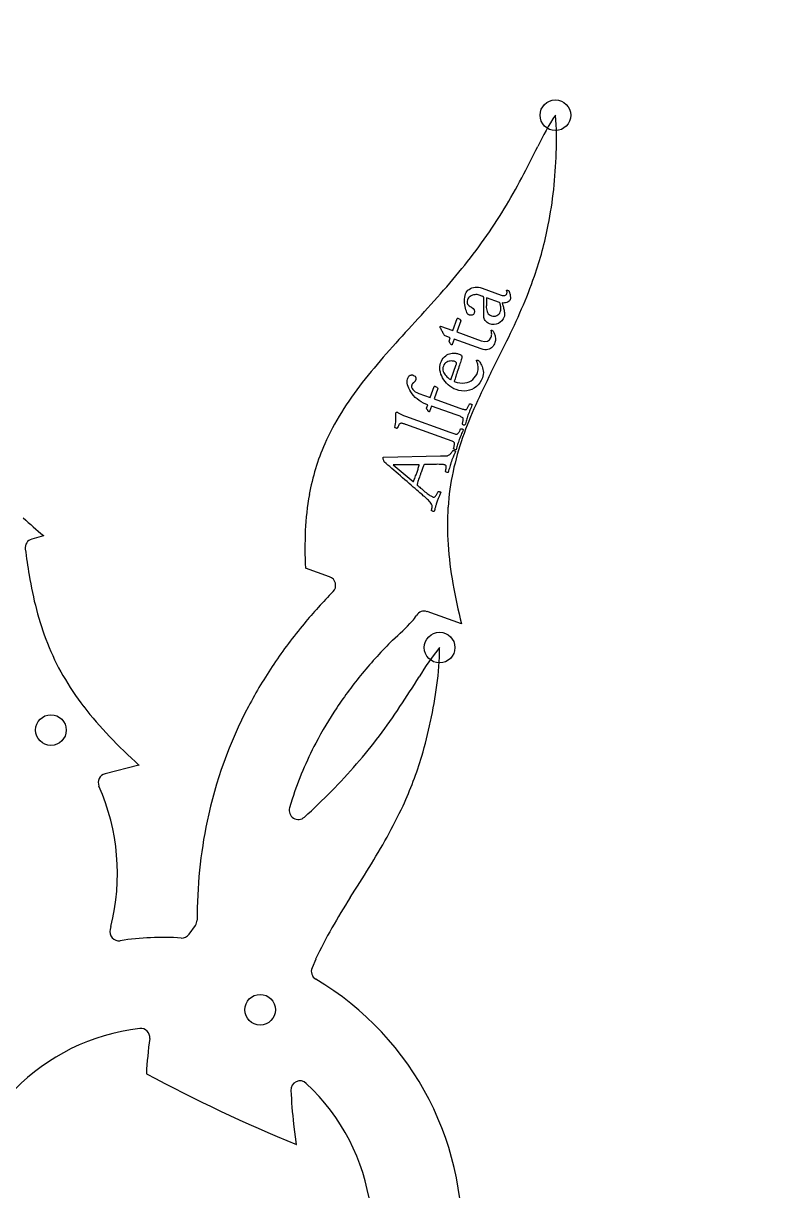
# Model space of a CAD drawing. Header units: millimetres. Extents: x -70 to 70, y -70 to 70.
# Drawn here: x 3.38 to 24.32, y -8.71 to 23.38 of the extents above; entities that cross this region are included whole.
import ezdxf

# ---------------------------------------------------------------- set-up
doc = ezdxf.new("R2010")
doc.units = ezdxf.units.MM
for name, color, linetype in [('CUT_INNER', 6, 'Continuous'), ('CUT_OUTER', 1, 'Continuous'), ('ENGRAVE', 7, 'Continuous'), ('TEXT', 5, 'Continuous')]:
    doc.layers.add(name, color=color, linetype=linetype)

msp = doc.modelspace()

# ---------------------------------------------------------------- linework, layer by layer
at = {"layer": 'CUT_INNER'}
for points in [[(3.93, 9.299), (3.934, 9.295), (3.929, 9.293), (3.61, 9.201)], [(11.804, 8.166), (11.142, 8.403), (11.136, 8.405)], [(15.431, 6.873), (15.432, 6.868), (15.427, 6.87), (14.488, 7.206)], [(6.558, 2.989), (6.562, 2.985), (6.557, 2.984), (5.628, 2.751)], [(10.774, 2.053), (10.702, 1.812)], [(5.788, -1.451), (5.767, -1.529)], [(7.939, -1.663), (8.113, -1.419)], [(11.42, -2.353), (11.32, -2.586)], [(10.814, -6.883), (10.888, -7.444), (10.889, -7.449)]]:
    msp.add_lwpolyline(points, dxfattribs=at)
for centre, radius, start, end in [((0, 20.06), 41.014, 353.0581, 94.1637), ((0, 20.06), 50.14, 262.7263, 52.924), ((23.76, 17.064), 6.884, 146.5839, 154.7647), ((11.505, 20.178), 6.544, 356.8285, 5.9357), ((-22.15, 39.865), 44.378, 332.1497, 333.4063), ((4.226, 20.305), 13.822, 353.8019, 357.9704), ((1.929, 27.176), 17.161, 328.7747, 332.0521), ((6.52, 20.054), 11.514, 348.9018, 353.8145), ((4.492, 25.642), 14.174, 324.6751, 328.7028), ((7.498, 19.874), 10.52, 340.8942, 348.8355), ((3.349, 26.473), 15.587, 320.8776, 324.6149), ((-2.213, 31.018), 22.769, 318.2249, 320.8353), ((5.485, 20.584), 12.654, 336.4552, 340.8389), ((-35.411, 60.717), 67.313, 317.30327, 318.19757), ((-2.076, 23.897), 20.909, 333.7475, 336.4091), ((50.33, -18.416), 49.364, 137.2837, 138.4979), ((-130.169, 87.165), 163.775, 333.37751, 333.7187), ((25.72, 3.353), 16.508, 138.4815, 142.0548), ((20.258, 7.611), 9.582, 142.0553, 148.0511), ((37.811, 2.958), 24.13, 153.3657, 155.6839), ((26.035, 8.282), 11.206, 155.697, 160.6667), ((18.042, 8.999), 6.967, 148.0953, 156.1386), ((22.861, 9.404), 7.839, 160.7224, 167.8336), ((17.326, 9.329), 6.179, 156.2484, 169.7646), ((22.014, 9.599), 6.97, 167.9302, 176.0658), ((0.001, 20.06), 41.013, 284.9881, 346.284), ((18.632, 9.101), 7.504, 169.8197, 177.4315), ((22.653, 9.567), 7.61, 176.1611, 183.9), ((10.583, 17.4), 10.483, 226.5872, 230.6043), ((22.411, 8.937), 11.287, 177.4614, 182.7032), ((3.68, 8.961), 0.25, 106.1978, 187.69), ((25.051, 9.74), 10.014, 183.9531, 190.1453), ((21.245, 11.218), 17.959, 187.3274, 189.6328), ((14.592, 10.052), 11.206, 189.447, 194.4167), ((11.72, 7.93), 0.25, 316.2783, 70.3125), ((21.257, -1.522), 13.178, 135.2386, 140.423), ((31.036, 10.814), 16.094, 190.1543, 194.1714), ((11.33, 9.221), 7.839, 194.4724, 201.5836), ((13.323, 7.605), 1.003, 318.8218, 329.9908), ((14.403, 6.97), 0.25, 70.3125, 147.7327), ((21.599, -1.86), 13.657, 140.2449, 146.0646), ((8.458, 12.217), 7.706, 311.2339, 316.8327), ((22.672, -2.751), 12.946, 134.8792, 140.3678), ((10.517, 8.912), 6.97, 201.6802, 209.8158), ((20.175, 1.881), 6.884, 140.9589, 149.1397), ((8.285, 6.182), 6.544, 351.2035, 0.3107), ((20.805, -1.323), 12.699, 146.0738, 152.2114), ((21.576, -1.842), 11.521, 140.3756, 146.2186), ((11.066, 9.242), 7.61, 209.9111, 217.65), ((-23.278, 29.072), 44.378, 326.5247, 327.7813), ((1.054, 7.022), 13.822, 348.1769, 352.3454), ((12.964, 10.718), 10.014, 217.7031, 223.8953), ((20.269, -1.042), 12.093, 152.2006, 168.137), ((20.789, -1.313), 10.573, 146.2294, 152.3852), ((-0.559, 14.084), 17.161, 323.1497, 326.4271), ((3.311, 6.547), 11.514, 343.2768, 348.1895), ((17.344, 14.935), 16.094, 223.9043, 227.9214), ((20.273, -1.044), 9.991, 152.3785, 161.9406), ((1.841, 12.307), 14.174, 319.0501, 323.0778), ((4.268, 6.272), 10.52, 335.2692, 343.2105), ((0.785, 13.246), 15.587, 315.2526, 318.9899), ((5.688, 2.508), 0.25, 104.0625, 203.2031), ((0.001, 0), 5.966, 345.9216, 23.8253), ((-4.184, 18.191), 22.597, 312.605, 315.2153), ((10.942, 1.741), 0.25, 163.503, 313.2483), ((2.334, 7.176), 12.654, 330.8302, 335.2139), ((20.83, -1.162), 12.667, 168.1306, 174.2949), ((-4.866, 11.214), 20.909, 328.1225, 330.7841), ((21.665, -1.246), 13.506, 174.2933, 180.1445), ((-126.141, 86.732), 163.775, 327.75251, 328.0937), ((32.777, -13.534), 24.13, 147.7407, 150.0589), ((7.909, -1.274), 0.25, 324.5191, 358.8054), ((6.009, -1.593), 0.25, 165.2344, 278.0859), ((21.579, -7.081), 11.206, 150.072, 155.0417), ((7.238, -9.95), 8.197, 86.6189, 98.3764), ((7.735, -1.518), 0.25, 266.8393, 324.5191), ((11.55, -2.684), 0.25, 156.8156, 239.4141), ((7.239, -9.964), 8.21, 290.7128, 59.3681), ((7.239, -9.964), 5.747, 96.5938, 46.9602), ((6.608, -4.503), 0.25, 353.1563, 96.6797), ((17.46, -6.031), 10.709, 171.9551, 177.1488), ((28.798, 35.751), 46.765, 241.8912, 247.483), ((10.99, -5.945), 0.25, 46.7578, 182.9246), ((21.094, -5.605), 10.359, 181.9545, 187.0867)]:
    msp.add_arc(centre, radius, start, end, dxfattribs=at)
at = {"layer": 'CUT_OUTER'}
msp.add_circle((0, 0), 70.2, dxfattribs=at)
at = {"layer": 'ENGRAVE'}
for centre, radius in [((0, 20.06), 46.307), ((18.014, 20.855), 0.421), ((14.829, 6.218), 0.421), ((4.138, 3.95), 0.421), ((9.892, -3.74), 0.421)]:
    msp.add_circle(centre, radius, dxfattribs=at)
at = {"layer": 'TEXT'}
for points in [[(15.544, 15.945), (15.56, 15.98), (15.582, 16.012), (15.609, 16.041), (15.641, 16.066), (15.678, 16.088), (15.717, 16.105), (15.76, 16.117), (15.805, 16.125), (15.852, 16.128), (15.9, 16.124), (15.948, 16.115), (15.998, 16.1), (16.527, 15.911), (16.552, 15.903), (16.575, 15.899), (16.598, 15.897), (16.619, 15.899), (16.639, 15.904), (16.655, 15.914), (16.667, 15.928), (16.677, 15.947), (16.682, 15.964), (16.684, 15.981), (16.684, 15.996), (16.682, 16.01), (16.678, 16.022), (16.675, 16.032), (16.673, 16.039), (16.673, 16.043), (16.674, 16.046), (16.676, 16.047), (16.679, 16.048), (16.683, 16.048), (16.688, 16.048), (16.691, 16.048), (16.695, 16.047), (16.697, 16.046), (16.711, 16.04), (16.723, 16.033), (16.734, 16.025), (16.743, 16.015), (16.747, 16.003), (16.751, 15.989), (16.756, 15.971), (16.761, 15.951), (16.766, 15.928), (16.771, 15.906), (16.774, 15.884), (16.777, 15.862), (16.778, 15.84), (16.778, 15.821), (16.776, 15.803), (16.771, 15.788), (16.758, 15.762), (16.739, 15.741), (16.713, 15.723), (16.681, 15.709), (16.646, 15.699), (16.612, 15.693), (16.579, 15.691), (16.547, 15.693), (16.551, 15.684), (16.556, 15.67), (16.562, 15.652), (16.569, 15.63), (16.577, 15.605), (16.584, 15.579), (16.591, 15.55), (16.597, 15.521), (16.603, 15.491), (16.608, 15.461), (16.611, 15.432), (16.614, 15.403), (16.616, 15.376), (16.615, 15.352), (16.612, 15.331), (16.607, 15.312), (16.58, 15.253), (16.544, 15.203), (16.499, 15.162), (16.445, 15.13), (16.386, 15.108), (16.327, 15.098), (16.266, 15.102), (16.205, 15.117), (16.168, 15.134), (16.135, 15.155), (16.108, 15.18), (16.085, 15.21), (16.067, 15.24), (16.054, 15.269), (16.046, 15.296), (16.043, 15.321), (16.043, 15.364), (16.044, 15.409), (16.044, 15.456), (16.045, 15.506), (16.046, 15.556), (16.047, 15.604), (16.047, 15.651), (16.047, 15.697), (16.046, 15.739), (16.046, 15.774), (16.044, 15.805), (16.043, 15.829), (16.043, 15.84), (16.041, 15.849), (16.037, 15.856), (16.033, 15.862), (16.026, 15.867), (16.017, 15.872), (16.004, 15.878), (15.989, 15.884), (15.92, 15.908), (15.891, 15.917), (15.86, 15.922), (15.828, 15.923), (15.796, 15.92), (15.763, 15.914), (15.731, 15.905), (15.701, 15.892), (15.672, 15.875), (15.646, 15.855), (15.625, 15.832), (15.607, 15.806), (15.594, 15.776), (15.585, 15.744), (15.584, 15.715), (15.589, 15.688), (15.601, 15.663), (15.619, 15.64), (15.642, 15.618), (15.67, 15.597), (15.703, 15.576), (15.752, 15.54), (15.781, 15.501), (15.792, 15.457), (15.784, 15.411), (15.775, 15.392), (15.762, 15.377), (15.746, 15.365), (15.726, 15.358), (15.706, 15.355), (15.685, 15.354), (15.665, 15.357), (15.645, 15.362), (15.64, 15.364), (15.634, 15.368), (15.626, 15.373), (15.616, 15.379), (15.607, 15.385), (15.599, 15.391), (15.593, 15.398), (15.588, 15.403), (15.577, 15.432), (15.565, 15.466), (15.554, 15.504), (15.542, 15.548), (15.531, 15.595), (15.523, 15.643), (15.518, 15.694), (15.515, 15.746), (15.515, 15.799), (15.52, 15.849), (15.53, 15.898), (15.544, 15.945)], [(16.499, 15.449), (16.505, 15.472), (16.51, 15.498), (16.512, 15.525), (16.512, 15.554), (16.511, 15.583), (16.508, 15.611), (16.504, 15.636), (16.498, 15.66), (16.492, 15.68), (16.486, 15.695), (16.48, 15.706), (16.473, 15.71), (16.123, 15.836), (16.122, 15.806), (16.121, 15.773), (16.119, 15.736), (16.117, 15.695), (16.116, 15.656), (16.115, 15.621), (16.114, 15.592), (16.114, 15.569), (16.117, 15.531), (16.124, 15.495), (16.135, 15.461), (16.15, 15.428), (16.169, 15.399), (16.194, 15.375), (16.223, 15.355), (16.257, 15.339), (16.293, 15.33), (16.329, 15.328), (16.364, 15.333), (16.4, 15.345), (16.433, 15.363), (16.461, 15.386), (16.483, 15.415), (16.499, 15.449)], [(15.195, 14.935), (15.314, 15.267), (15.318, 15.272), (15.324, 15.274), (15.334, 15.274), (15.347, 15.27), (15.366, 15.261), (15.383, 15.247), (15.398, 15.228), (15.411, 15.206), (15.3, 14.898), (15.974, 14.656), (16.07, 14.634), (16.148, 14.643), (16.206, 14.682), (16.246, 14.752), (16.255, 14.781), (16.26, 14.809), (16.262, 14.838), (16.26, 14.866), (16.257, 14.891), (16.254, 14.912), (16.251, 14.928), (16.248, 14.939), (16.251, 14.941), (16.255, 14.943), (16.26, 14.943), (16.266, 14.941), (16.279, 14.936), (16.29, 14.93), (16.297, 14.923), (16.302, 14.916), (16.31, 14.902), (16.318, 14.884), (16.327, 14.864), (16.337, 14.84), (16.347, 14.814), (16.354, 14.787), (16.361, 14.758), (16.365, 14.727), (16.367, 14.696), (16.365, 14.665), (16.359, 14.634), (16.35, 14.602), (16.337, 14.57), (16.321, 14.539), (16.302, 14.51), (16.281, 14.483), (16.256, 14.458), (16.228, 14.438), (16.196, 14.423), (16.16, 14.412), (16.12, 14.406), (16.076, 14.408), (16.028, 14.417), (15.975, 14.433), (15.23, 14.7), (15.176, 14.55), (15.174, 14.548), (15.172, 14.546), (15.168, 14.545), (15.164, 14.545), (15.159, 14.546), (15.155, 14.546), (15.151, 14.547), (15.148, 14.548), (15.145, 14.55), (15.141, 14.555), (15.136, 14.562), (15.129, 14.573), (15.122, 14.584), (15.115, 14.596), (15.109, 14.607), (15.103, 14.619), (15.097, 14.63), (15.093, 14.637), (15.091, 14.642), (15.09, 14.643), (15.124, 14.738), (14.964, 14.795), (14.954, 14.814), (14.943, 14.835), (14.931, 14.857), (14.919, 14.881), (14.906, 14.905), (14.894, 14.928), (14.882, 14.95), (14.871, 14.971), (14.861, 14.989), (14.853, 15.002), (14.848, 15.011), (14.846, 15.015), (14.844, 15.023), (14.843, 15.03), (14.843, 15.037), (14.845, 15.044), (14.848, 15.05), (14.851, 15.054), (14.854, 15.056), (14.858, 15.056)], [(15.229, 13.536), (15.308, 13.51), (15.383, 13.495), (15.455, 13.489), (15.523, 13.493), (15.586, 13.506), (15.643, 13.527), (15.696, 13.554), (15.743, 13.59), (15.784, 13.631), (15.819, 13.677), (15.849, 13.727), (15.872, 13.781), (15.883, 13.816), (15.89, 13.851), (15.893, 13.885), (15.893, 13.919), (15.89, 13.951), (15.885, 13.982), (15.879, 14.011), (15.87, 14.037), (15.861, 14.061), (15.853, 14.081), (15.845, 14.098), (15.839, 14.111), (15.84, 14.112), (15.842, 14.114), (15.847, 14.117), (15.852, 14.119), (15.858, 14.122), (15.865, 14.122), (15.873, 14.122), (15.88, 14.12), (15.891, 14.115), (15.901, 14.108), (15.912, 14.098), (15.922, 14.087), (15.937, 14.066), (15.952, 14.042), (15.967, 14.014), (15.984, 13.982), (15.999, 13.946), (16.012, 13.908), (16.022, 13.867), (16.03, 13.823), (16.033, 13.777), (16.03, 13.73), (16.021, 13.682), (16.006, 13.632), (15.975, 13.561), (15.938, 13.497), (15.892, 13.441), (15.84, 13.392), (15.781, 13.351), (15.719, 13.318), (15.653, 13.294), (15.582, 13.279), (15.51, 13.272), (15.436, 13.275), (15.362, 13.288), (15.288, 13.31), (15.225, 13.335), (15.167, 13.366), (15.113, 13.402), (15.063, 13.442), (15.018, 13.486), (14.978, 13.533), (14.942, 13.582), (14.912, 13.633), (14.886, 13.686), (14.866, 13.738), (14.851, 13.791), (14.84, 13.844), (14.835, 13.896), (14.836, 13.945), (14.843, 13.992), (14.855, 14.035), (14.877, 14.09), (14.903, 14.137), (14.931, 14.178), (14.963, 14.212), (14.996, 14.24), (15.031, 14.263), (15.066, 14.282), (15.103, 14.296), (15.139, 14.305), (15.174, 14.312), (15.208, 14.315), (15.24, 14.315), (15.271, 14.312), (15.298, 14.308), (15.322, 14.303), (15.344, 14.297), (15.37, 14.287), (15.392, 14.276), (15.411, 14.264), (15.426, 14.253), (15.437, 14.239), (15.444, 14.225), (15.445, 14.208), (15.442, 14.19), (15.438, 14.175), (15.432, 14.154), (15.424, 14.128), (15.413, 14.095), (15.401, 14.059), (15.388, 14.02), (15.374, 13.979), (15.36, 13.935), (15.345, 13.89), (15.331, 13.845), (15.316, 13.8), (15.302, 13.756), (15.288, 13.714), (15.275, 13.675), (15.264, 13.64), (15.253, 13.607), (15.244, 13.58), (15.237, 13.559), (15.232, 13.544), (15.229, 13.536)], [(15.139, 13.583), (15.289, 14.002), (15.292, 14.013), (15.293, 14.025), (15.293, 14.036), (15.29, 14.047), (15.285, 14.058), (15.277, 14.067), (15.265, 14.076), (15.25, 14.084), (15.232, 14.09), (15.21, 14.094), (15.184, 14.097), (15.154, 14.098), (15.121, 14.096), (15.089, 14.09), (15.056, 14.081), (15.024, 14.068), (14.995, 14.05), (14.969, 14.027), (14.948, 13.996), (14.932, 13.96), (14.921, 13.92), (14.917, 13.881), (14.92, 13.845), (14.93, 13.809), (14.945, 13.776), (14.963, 13.744), (14.983, 13.715), (15.006, 13.688), (15.03, 13.664), (15.053, 13.643), (15.075, 13.624), (15.096, 13.609), (15.114, 13.597), (15.128, 13.588), (15.136, 13.584), (15.139, 13.583)], [(13.947, 13.597), (13.957, 13.623), (13.965, 13.644), (13.973, 13.66), (13.979, 13.67), (13.986, 13.678), (13.995, 13.687), (14.007, 13.696), (14.022, 13.707), (14.028, 13.709), (14.036, 13.711), (14.045, 13.712), (14.057, 13.713), (14.069, 13.713), (14.08, 13.713), (14.091, 13.711), (14.102, 13.707), (14.132, 13.694), (14.154, 13.678), (14.168, 13.659), (14.174, 13.639), (14.175, 13.618), (14.174, 13.599), (14.172, 13.582), (14.168, 13.568), (14.164, 13.559), (14.159, 13.55), (14.154, 13.542), (14.147, 13.534), (14.139, 13.526), (14.132, 13.518), (14.123, 13.51), (14.114, 13.501), (14.105, 13.493), (14.096, 13.486), (14.089, 13.479), (14.084, 13.473), (14.079, 13.467), (14.074, 13.458), (14.069, 13.448), (14.064, 13.436), (14.058, 13.406), (14.06, 13.376), (14.07, 13.345), (14.089, 13.313), (14.116, 13.282), (14.153, 13.254), (14.2, 13.229), (14.256, 13.207), (14.574, 13.093), (14.684, 13.398), (14.687, 13.402), (14.692, 13.404), (14.699, 13.404), (14.709, 13.401), (14.711, 13.4), (14.713, 13.4), (14.715, 13.399), (14.716, 13.399), (14.736, 13.389), (14.754, 13.376), (14.768, 13.358), (14.78, 13.337), (14.68, 13.055), (15.354, 12.814), (15.382, 12.804), (15.41, 12.794), (15.437, 12.785), (15.462, 12.777), (15.486, 12.769), (15.509, 12.764), (15.53, 12.761), (15.548, 12.759), (15.556, 12.762), (15.565, 12.768), (15.575, 12.778), (15.586, 12.792), (15.598, 12.808), (15.608, 12.825), (15.619, 12.844), (15.628, 12.863), (15.637, 12.881), (15.643, 12.896), (15.649, 12.909), (15.652, 12.918), (15.66, 12.919), (15.669, 12.919), (15.68, 12.917), (15.693, 12.914), (15.705, 12.91), (15.714, 12.904), (15.722, 12.898), (15.726, 12.892), (15.71, 12.854), (15.694, 12.818), (15.679, 12.783), (15.665, 12.75), (15.651, 12.717), (15.638, 12.683), (15.624, 12.647), (15.61, 12.609), (15.598, 12.573), (15.586, 12.539), (15.576, 12.506), (15.567, 12.475), (15.558, 12.443), (15.548, 12.409), (15.537, 12.373), (15.526, 12.333), (15.518, 12.331), (15.509, 12.331), (15.498, 12.333), (15.486, 12.337), (15.474, 12.343), (15.465, 12.348), (15.458, 12.354), (15.453, 12.36), (15.456, 12.369), (15.459, 12.381), (15.463, 12.396), (15.468, 12.414), (15.472, 12.433), (15.475, 12.452), (15.477, 12.471), (15.479, 12.49), (15.479, 12.507), (15.477, 12.521), (15.473, 12.53), (15.468, 12.536), (15.453, 12.546), (15.435, 12.557), (15.414, 12.567), (15.391, 12.577), (15.365, 12.586), (15.339, 12.596), (15.312, 12.606), (15.283, 12.617), (14.609, 12.858), (14.555, 12.708), (14.554, 12.705), (14.551, 12.704), (14.548, 12.703), (14.543, 12.703), (14.539, 12.703), (14.534, 12.704), (14.531, 12.705), (14.528, 12.706), (14.525, 12.708), (14.52, 12.713), (14.515, 12.72), (14.508, 12.73), (14.502, 12.742), (14.495, 12.753), (14.488, 12.765), (14.482, 12.777), (14.477, 12.787), (14.473, 12.795), (14.471, 12.799), (14.47, 12.801), (14.504, 12.895), (14.454, 12.913), (14.386, 12.941), (14.323, 12.973), (14.264, 13.01), (14.21, 13.053), (14.16, 13.098), (14.115, 13.146), (14.075, 13.195), (14.039, 13.246), (14.009, 13.297), (13.984, 13.347), (13.965, 13.396), (13.95, 13.444), (13.941, 13.489), (13.937, 13.53), (13.939, 13.565), (13.947, 13.597)], [(13.904, 12.349), (13.889, 12.355), (13.872, 12.361), (13.854, 12.367), (13.834, 12.373), (13.814, 12.379), (13.796, 12.383), (13.78, 12.384), (13.765, 12.384), (13.749, 12.382), (13.735, 12.373), (13.721, 12.36), (13.708, 12.341), (13.696, 12.319), (13.685, 12.295), (13.675, 12.271), (13.665, 12.245), (13.662, 12.245), (13.656, 12.246), (13.645, 12.248), (13.631, 12.253), (13.616, 12.258), (13.606, 12.263), (13.6, 12.268), (13.598, 12.272), (13.608, 12.323), (13.617, 12.373), (13.623, 12.424), (13.627, 12.475), (13.629, 12.526), (13.629, 12.576), (13.628, 12.624), (13.625, 12.672), (13.628, 12.677), (13.632, 12.681), (13.638, 12.684), (13.646, 12.687), (13.655, 12.688), (13.663, 12.689), (13.671, 12.688), (13.677, 12.686), (13.681, 12.684), (13.691, 12.677), (13.707, 12.666), (13.73, 12.651), (13.76, 12.633), (13.797, 12.615), (13.84, 12.596), (13.891, 12.577), (15.113, 12.14), (15.141, 12.13), (15.169, 12.12), (15.195, 12.111), (15.221, 12.103), (15.245, 12.095), (15.268, 12.09), (15.288, 12.087), (15.307, 12.085), (15.315, 12.087), (15.324, 12.093), (15.334, 12.102), (15.344, 12.115), (15.355, 12.13), (15.365, 12.146), (15.375, 12.163), (15.384, 12.181), (15.392, 12.198), (15.399, 12.212), (15.404, 12.224), (15.407, 12.233), (15.415, 12.235), (15.424, 12.235), (15.435, 12.233), (15.448, 12.229), (15.46, 12.225), (15.469, 12.22), (15.476, 12.214), (15.481, 12.207), (15.465, 12.17), (15.45, 12.134), (15.435, 12.101), (15.422, 12.071), (15.409, 12.04), (15.396, 12.007), (15.383, 11.972), (15.369, 11.935), (15.357, 11.899), (15.345, 11.865), (15.335, 11.832), (15.325, 11.801), (15.316, 11.769), (15.307, 11.735), (15.296, 11.698), (15.285, 11.659), (15.277, 11.657), (15.268, 11.657), (15.257, 11.659), (15.245, 11.663), (15.233, 11.669), (15.224, 11.674), (15.216, 11.68), (15.211, 11.686), (15.214, 11.695), (15.218, 11.707), (15.222, 11.722), (15.226, 11.74), (15.23, 11.759), (15.234, 11.778), (15.236, 11.797), (15.237, 11.816), (15.237, 11.833), (15.236, 11.846), (15.232, 11.856), (15.227, 11.861), (15.211, 11.872), (15.194, 11.883), (15.173, 11.893), (15.149, 11.902), (15.124, 11.912), (15.098, 11.922), (15.07, 11.932), (15.042, 11.942)], [(14.41, 10.368), (14.407, 10.371), (14.396, 10.38), (14.379, 10.395), (14.355, 10.416), (14.325, 10.443), (14.289, 10.473), (14.249, 10.508), (14.204, 10.546), (14.155, 10.588), (14.103, 10.633), (14.049, 10.681), (13.992, 10.73), (13.933, 10.782), (13.874, 10.834), (13.813, 10.887), (13.752, 10.94), (13.691, 10.992), (13.631, 11.044), (13.572, 11.095), (13.515, 11.145), (13.46, 11.193), (13.409, 11.237), (13.36, 11.279), (13.316, 11.319), (13.307, 11.329), (13.299, 11.343), (13.292, 11.361), (13.285, 11.382), (13.279, 11.402), (13.276, 11.42), (13.276, 11.434), (13.278, 11.445), (13.279, 11.447), (13.28, 11.449), (13.28, 11.45), (13.281, 11.451), (13.283, 11.452), (13.284, 11.453), (13.286, 11.454), (13.288, 11.456), (14.85, 11.488), (14.927, 11.49), (14.985, 11.491), (15.023, 11.493), (15.042, 11.494), (15.059, 11.497), (15.076, 11.504), (15.093, 11.514), (15.11, 11.527), (15.127, 11.543), (15.142, 11.559), (15.156, 11.576), (15.168, 11.593), (15.178, 11.609), (15.186, 11.622), (15.191, 11.632), (15.194, 11.638), (15.204, 11.64), (15.214, 11.64), (15.225, 11.637), (15.238, 11.632), (15.25, 11.626), (15.259, 11.621), (15.266, 11.617), (15.269, 11.615), (15.253, 11.578), (15.238, 11.544), (15.224, 11.511), (15.211, 11.481), (15.198, 11.45), (15.184, 11.415), (15.17, 11.378), (15.155, 11.338), (15.14, 11.295), (15.127, 11.255), (15.116, 11.22), (15.106, 11.187), (15.097, 11.155), (15.086, 11.119), (15.075, 11.079), (15.062, 11.035), (15.054, 11.033), (15.045, 11.033), (15.034, 11.035), (15.022, 11.039), (15.01, 11.045), (15.001, 11.051), (14.994, 11.057), (14.989, 11.064), (14.993, 11.078), (14.998, 11.095), (15.002, 11.117), (15.006, 11.141), (15.009, 11.166), (15.011, 11.187), (15.009, 11.205), (15.006, 11.219), (15.001, 11.226), (14.994, 11.232), (14.985, 11.237), (14.973, 11.242), (14.958, 11.246), (14.939, 11.25), (14.915, 11.252), (14.886, 11.254), (14.854, 11.255), (14.819, 11.256), (14.782, 11.257), (14.743, 11.256), (14.703, 11.256), (14.663, 11.255), (14.624, 11.254), (14.586, 11.253), (14.549, 11.252), (14.516, 11.251), (14.486, 11.25), (14.46, 11.249), (14.438, 11.249), (14.423, 11.248), (14.413, 11.248), (14.41, 11.248), (14.41, 11.248), (14.408, 11.247), (14.406, 11.246), (14.403, 11.244), (14.4, 11.242), (14.397, 11.24), (14.395, 11.238), (14.394, 11.236), (14.385, 11.215), (14.376, 11.192), (14.367, 11.167), (14.357, 11.139), (14.346, 11.111), (14.336, 11.083), (14.327, 11.057), (14.318, 11.031), (14.316, 11.025), (14.313, 11.018), (14.311, 11.011), (14.308, 11.005), (14.306, 10.998), (14.304, 10.992), (14.302, 10.987), (14.3, 10.981), (14.286, 10.943), (14.274, 10.908), (14.263, 10.876), (14.253, 10.846), (14.243, 10.816), (14.233, 10.782), (14.221, 10.744), (14.209, 10.702), (14.209, 10.7), (14.209, 10.698), (14.209, 10.696), (14.21, 10.693), (14.211, 10.69), (14.212, 10.688), (14.212, 10.686), (14.212, 10.686), (14.215, 10.684), (14.223, 10.676), (14.238, 10.664), (14.258, 10.647), (14.282, 10.627), (14.308, 10.605), (14.336, 10.581), (14.366, 10.555), (14.397, 10.529), (14.427, 10.504), (14.456, 10.48), (14.484, 10.458), (14.512, 10.436), (14.538, 10.417), (14.562, 10.401), (14.584, 10.388), (14.604, 10.378), (14.622, 10.369), (14.638, 10.361), (14.652, 10.356), (14.667, 10.354), (14.682, 10.357), (14.697, 10.366), (14.713, 10.38), (14.728, 10.398), (14.742, 10.417), (14.755, 10.436), (14.766, 10.457), (14.775, 10.475), (14.782, 10.49), (14.787, 10.502), (14.79, 10.509), (14.795, 10.51), (14.803, 10.509), (14.813, 10.508), (14.826, 10.505), (14.839, 10.501), (14.85, 10.497), (14.859, 10.492), (14.866, 10.488), (14.856, 10.464), (14.847, 10.442), (14.838, 10.422), (14.83, 10.404), (14.822, 10.387), (14.815, 10.369), (14.807, 10.352), (14.799, 10.335), (14.791, 10.316), (14.783, 10.294), (14.773, 10.27), (14.763, 10.242), (14.754, 10.214), (14.745, 10.189), (14.737, 10.165), (14.731, 10.144), (14.725, 10.123), (14.72, 10.103), (14.714, 10.083), (14.708, 10.063), (14.702, 10.041), (14.695, 10.017), (14.687, 9.99), (14.678, 9.961), (14.673, 9.96), (14.665, 9.961), (14.655, 9.963), (14.643, 9.967), (14.63, 9.972), (14.619, 9.977), (14.61, 9.982), (14.604, 9.987), (14.608, 10.002), (14.612, 10.02), (14.616, 10.044), (14.621, 10.072), (14.623, 10.1), (14.622, 10.124), (14.617, 10.145), (14.609, 10.161), (14.59, 10.189), (14.569, 10.216), (14.546, 10.242), (14.521, 10.268), (14.495, 10.293), (14.468, 10.318), (14.44, 10.343), (14.41, 10.368)], [(13.556, 11.242), (14.098, 10.783), (14.099, 10.783), (14.1, 10.783), (14.102, 10.783), (14.104, 10.782), (14.107, 10.782), (14.109, 10.783), (14.11, 10.783), (14.111, 10.784), (14.121, 10.81), (14.133, 10.839), (14.145, 10.87), (14.158, 10.903), (14.17, 10.936), (14.181, 10.965), (14.191, 10.992), (14.199, 11.014), (14.209, 11.044), (14.219, 11.072), (14.228, 11.099), (14.235, 11.125), (14.243, 11.15), (14.251, 11.177), (14.259, 11.204), (14.268, 11.233), (14.269, 11.236), (14.268, 11.238), (14.267, 11.24), (14.264, 11.242), (14.261, 11.244), (14.259, 11.245), (14.258, 11.245), (14.258, 11.246)]]:
    msp.add_lwpolyline(points, close=True, dxfattribs=at)

doc.saveas('drawing.dxf')
